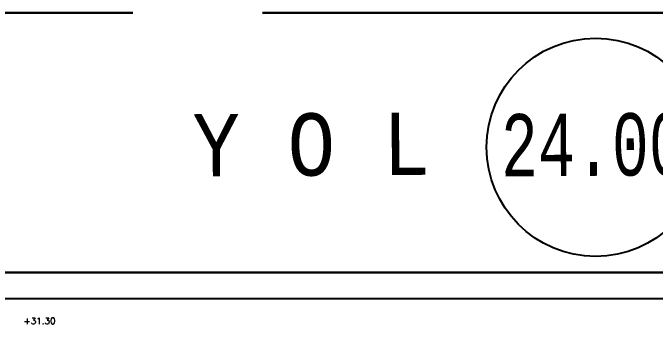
# Model space of a CAD drawing. Header units: inches. Extents: x -7543 to -822, y 102837 to 190349.
# Drawn here: x -837.4796 to -837.2323, y 102836.8942 to 102837.0141 of the extents above; entities that cross this region are included whole.
import ezdxf
from ezdxf.enums import TextEntityAlignment as Align

# ---------------------------------------------------------------- set-up
doc = ezdxf.new("R2010")
doc.units = ezdxf.units.IN
doc.header["$MEASUREMENT"] = 0
doc.layers.get('0').update_dxf_attribs({"lineweight": 25})
for name, color, linetype, lineweight in [('ARSA', 7, 'Continuous', 30), ('TARAMA', 8, 'Continuous', 25), ('YAZI', 7, 'Continuous', 25)]:
    doc.layers.add(name, color=color, linetype=linetype, lineweight=lineweight)
doc.styles.add('ISIM', font='monos.ttf', dxfattribs={"width": 1.1, "height": 200})
doc.styles.add('ÖLÇÜ', font='simplex.shx')

msp = doc.modelspace()

# ---------------------------------------------------------------- linework, layer by layer
msp.add_line((-837.52889, 102836.90408), (-836.96299, 102836.90408))
at = {"layer": 'ARSA', "color": 40}
for p, q in [((-837.43345, 102837.01408), (-837.52947, 102837.01408)), ((-837.38344, 102837.01408), (-836.96299, 102837.01408)), ((-837.52889, 102836.91408), (-836.96299, 102836.91408))]:
    msp.add_line(p, q, dxfattribs=at)
at = {"layer": 'YAZI'}
msp.add_circle((-837.25524, 102836.96235), 0.042, dxfattribs=at)

# ---------------------------------------------------------------- texts
at = {"layer": 'TARAMA', "color": 2, "style": 'ÖLÇÜ'}
msp.add_attdef('+31.30', text='%%p0.00', height=0.0025, dxfattribs=at).set_placement((-837.46935, 102836.89424), align=Align.CENTER)
at = {"layer": 'YAZI', "style": 'ISIM'}
for s, width, p in [('Y O L ', 0.9, (-837.41035, 102836.95107)), ('24.00 ', 0.7, (-837.29159, 102836.95107))]:
    msp.add_text(s, height=0.024, rotation=0.4251, dxfattribs=dict(at, width=width)).set_placement(p)

doc.saveas('drawing.dxf')
